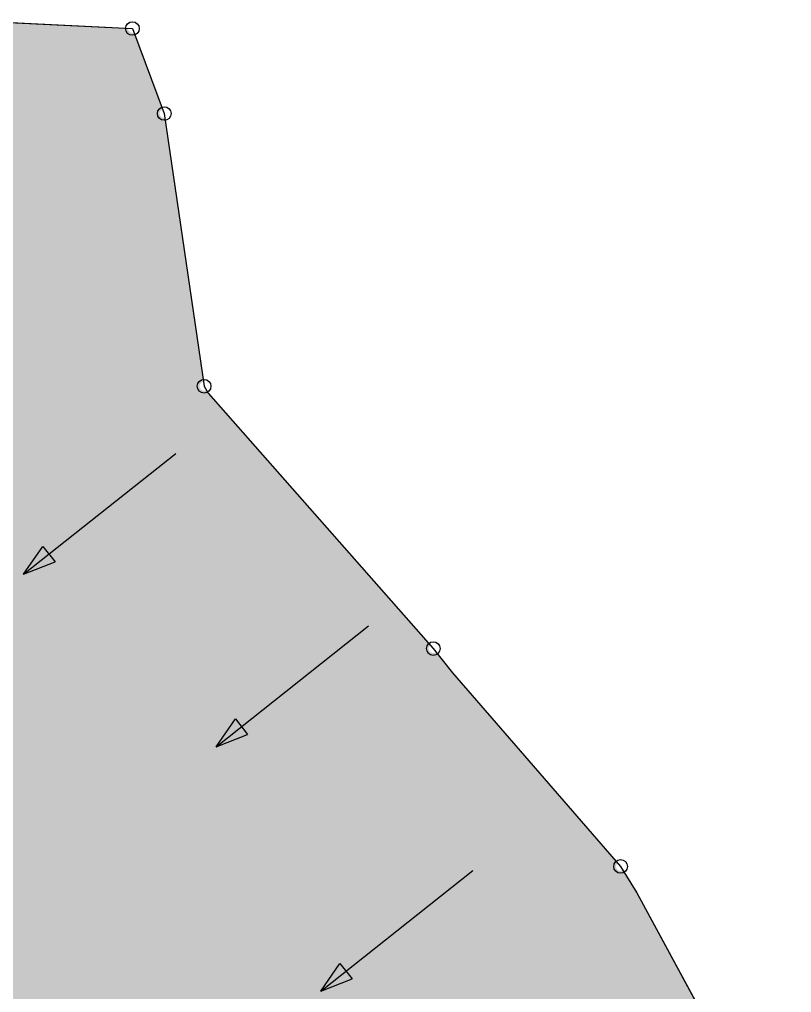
# Model space of a CAD drawing. Header units: metres. Extents: x 278609 to 282203, y 2037089 to 2040951.
# Drawn here: x 281032 to 282190, y 2039483 to 2040941 of the extents above; entities that cross this region are included whole.
import ezdxf

# ---------------------------------------------------------------- set-up
doc = ezdxf.new("R2010")
doc.units = ezdxf.units.M
doc.header["$LTSCALE"] = 0.3
doc.header["$MEASUREMENT"] = 0
doc.layers.add('POLY_HATCH', color=12, linetype='Continuous')
doc.layers.add('POLY_PARCEL', color=6, linetype='Continuous')

# ---------------------------------------------------------------- blocks, each defined once
blk = doc.blocks.new('fgf')
h = blk.add_hatch(color=256)
h.paths.add_polyline_path([(281076.3, 2040139.7), (281067.1, 2040151.3), (281038.4, 2040109.7)])
h.paths.add_polyline_path([(281038.4, 2040109.7), (281085.5, 2040128.1), (281076.3, 2040139.7)])
h = blk.add_hatch(color=256)
h.paths.add_polyline_path([(281365, 2039881.3), (281355.8, 2039892.9), (281327.2, 2039851.2)])
h.paths.add_polyline_path([(281327.2, 2039851.2), (281374.2, 2039869.7), (281365, 2039881.3)])
h = blk.add_hatch(color=256)
h.paths.add_polyline_path([(281521.8, 2039514.7), (281512.6, 2039526.3), (281484, 2039484.7)])
h.paths.add_polyline_path([(281484, 2039484.7), (281531, 2039503.1), (281521.8, 2039514.7)])
at = {"layer": 'POLY_HATCH'}
h = blk.add_hatch(dxfattribs=at)
h.set_pattern_fill('ZIGZAG', color=256, scale=120.017446, angle=-6.4792, style=0)
h.set_pattern_definition([(353.5208, (279380.037, 2037150.148), (16.599247, 13.21347), [15.00218, -15.00218]), (83.5208, (279394.943, 2037148.455), (-13.21347, 16.599247), [15.00218, -15.00218])])
h.paths.add_polyline_path([(281957.6, 2039632.2), (281936.7, 2039666, -0.626009), (281926.5, 2039672.4, -0.187922), (281928.8, 2039676.7), (281681.5, 2039961.7), (281656.7, 2039993.1, -0.667376), (281645.8, 2039999.1, -0.185894), (281648.1, 2040003.3), (281315.1, 2040381.1), (281312.4, 2040385.7, -0.617739), (281302.3, 2040392.3, -0.340429), (281308, 2040398.1), (281250.2, 2040793.6, -0.49206), (281242.5, 2040801, -0.282177), (281246.9, 2040806.5), (281203.9, 2040921.4, -0.538838), (281194.9, 2040928), (280929.4, 2040940.9, -0.760087), (280916.8, 2040938), (280489.7, 2040708.4), (280488.5, 2040704.7, -0.356606), (280493.1, 2040697.6, -0.474268), (280484.4, 2040692), (280391.9, 2040406.8), (280358.8, 2040296.2, -0.363158), (280363.5, 2040289, -0.663897), (280351.7, 2040285.5), (280236.8, 2040191.8, -0.201997), (280238.2, 2040186.8, -0.49539), (280229.1, 2040181.3), (280171.2, 2040037.2), (280155, 2039987.8, -0.480495), (280158.7, 2039978), (280366.7, 2039854.4), (280485.5, 2039788.2, -0.836798), (280498, 2039783.9), (280621.3, 2039764.9, -0.979963), (280634.6, 2039763.1, -0.33117), (280629.1, 2039757.2), (280650, 2039641.9), (280650.8, 2039640.3, -0.602224), (280660.6, 2039633.6, -0.248265), (280657, 2039628.4), (280679.2, 2039586.2), (280758.9, 2039427.7, -0.704335), (280768, 2039419), (280904, 2039358.6, -1.085852), (280915.7, 2039352.2), (281031.1, 2039276.2, -0.789011), (281043.4, 2039271.7, -0.42707), (281035.7, 2039265.8), (281008.1, 2039091.2, -0.401473), (281013.7, 2039083.8, -0.36426), (281007.4, 2039077.9), (281010.4, 2039028.7), (281875.5, 2038693.6), (281959.7, 2038790.3), (282189.2, 2039183.4, -0.297148), (282186, 2039190, -0.249537), (282189.5, 2039195.2), (282071.2, 2039422.6)])
h.paths.add_polyline_path([(281372.9, 2039185.3), (281440.1, 2039177.6), (281444.3, 2039214.7), (281377.1, 2039222.3)], flags=24)
for p, q in [((281038.4, 2040109.7), (281266.5, 2040290.7)), ((281038.4, 2040109.7), (281067.1, 2040151.3)), ((281067.1, 2040151.3), (281085.5, 2040128.1)), ((281038.4, 2040109.7), (281085.5, 2040128.1)), ((281327.2, 2039851.2), (281555.2, 2040032.3)), ((281327.2, 2039851.2), (281355.8, 2039892.9)), ((281355.8, 2039892.9), (281374.2, 2039869.7)), ((281327.2, 2039851.2), (281374.2, 2039869.7)), ((281484, 2039484.7), (281712, 2039665.7)), ((281484, 2039484.7), (281512.6, 2039526.3)), ((281512.6, 2039526.3), (281531, 2039503.1)), ((281484, 2039484.7), (281531, 2039503.1))]:
    blk.add_line(p, q)
for centre in [(281201.6, 2040927.6), (281249.2, 2040800.2), (281309, 2040391.5), (281652.5, 2039998.3), (281933.2, 2039671.7)]:
    blk.add_circle(centre, 10.2)
blk.add_lwpolyline([(280922.7, 2040941.2), (281201.6, 2040927.6), (281249.2, 2040800.2), (281309, 2040391.5), (281315.1, 2040381.1), (281652.5, 2039998.3), (281681.5, 2039961.7), (281933.2, 2039671.7), (281957.6, 2039632.2), (282071.2, 2039422.6)], dxfattribs=at)
at = {"layer": 'POLY_PARCEL'}
for p, q in [((280922.7, 2040941.2), (281201.6, 2040927.6)), ((281201.6, 2040927.6), (281249.2, 2040800.2)), ((281249.2, 2040800.2), (281309, 2040391.5)), ((281309, 2040391.5), (281315.1, 2040381.1)), ((281315.1, 2040381.1), (281652.5, 2039998.3)), ((281652.5, 2039998.3), (281681.5, 2039961.7)), ((281681.5, 2039961.7), (281933.2, 2039671.7)), ((281933.2, 2039671.7), (281957.6, 2039632.2)), ((281957.6, 2039632.2), (282071.2, 2039422.6))]:
    blk.add_line(p, q, dxfattribs=at)

msp = doc.modelspace()

# ---------------------------------------------------------------- block references
msp.add_blockref('fgf', (0, 0))

doc.saveas('drawing.dxf')
